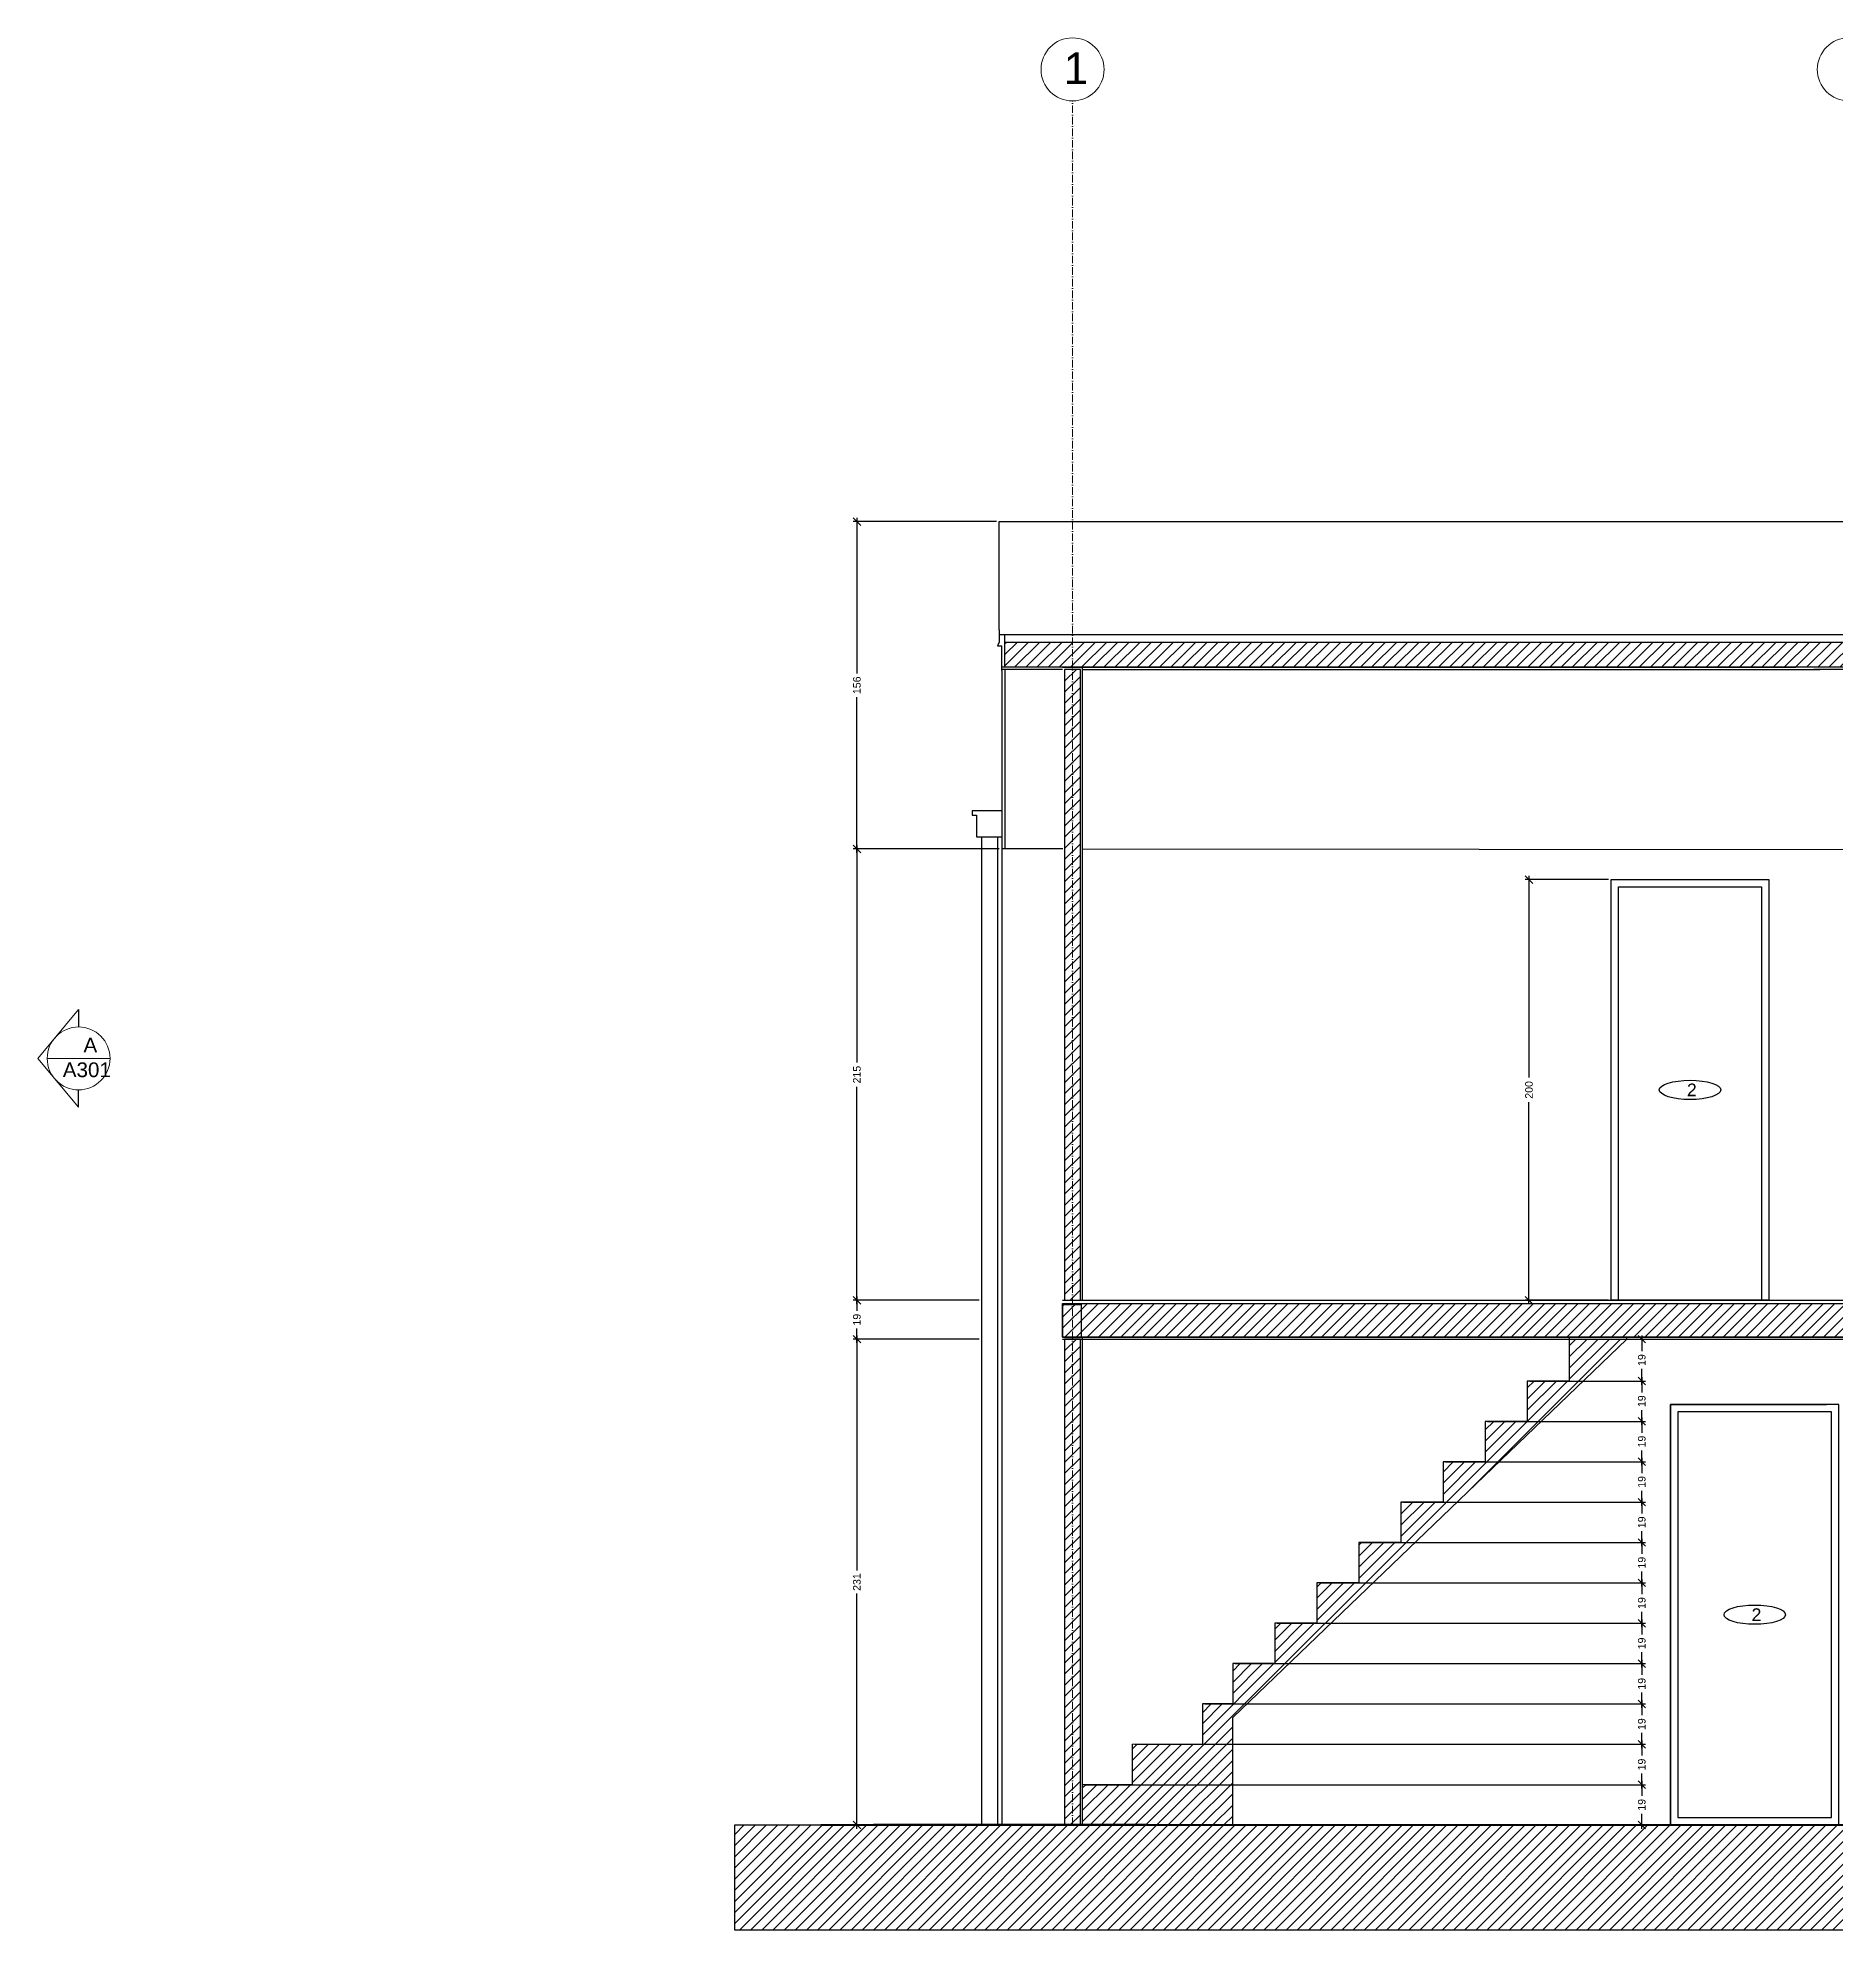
# Model space of a CAD drawing. Header units: centimetres. Extents: x 1059 to 7420, y -439 to 4439.
# Drawn here: x 2147 to 3002, y 1542 to 2441 of the extents above; entities that cross this region are included whole.
import ezdxf

# ---------------------------------------------------------------- set-up
doc = ezdxf.new("R2010")
doc.units = ezdxf.units.CM
doc.header["$MEASUREMENT"] = 0
doc.linetypes.add('ACAD_ISO10W100', pattern=[18, 12, -3, 0, -3])
doc.layers.add('ARREDI', color=8, linetype='Continuous', lineweight=18)
doc.layers.add('CAMPITURE', color=7, linetype='Continuous', lineweight=25)
for name, color, linetype in [('INFISSI', 4, 'Continuous'), ('NUMERAZIONE', 30, 'Continuous'), ('quote nuove', 2, 'Continuous'), ('STRUTTURA', 1, 'Continuous')]:
    doc.layers.add(name, color=color, linetype=linetype)
doc.layers.get('0').off()
doc.styles.add('ARIAL', font='Arial.ttf')
doc.styles.get("Standard").update_dxf_attribs({"font": 'Arial.ttf'})
doc.dimstyles.new('TICK_36', dxfattribs={"dimtxt": 3.6, "dimasz": 3.6, "dimexe": 1.8, "dimexo": 1.2, "dimgap": 1.8, "dimtad": 0, "dimdec": 0, "dimzin": 0, "dimdsep": 46, "dimtxsty": 'ARIAL', "dimblk": 'OBLIQUE', "dimcen": 1.8, "dimdle": 1.8, "dimclrd": 256, "dimclrt": 256, "dimadec": 0, "dimazin": 0, "dimtfac": 1, "dimtdec": 0, "dimtmove": 1, "dimatfit": 3, "dimldrblk": 'OPEN90', "dimfxl": 1, "dimtfill": 1, "dimtolj": 1, "dimtzin": 0, "dimarcsym": 0})
pattern_1 = [(45, (2473.7746, -221.017), (-2.6516504, 2.6516504), [])]

# ---------------------------------------------------------------- blocks, each defined once
blk = doc.blocks.new('_Oblique')
at = {"color": 0, "linetype": 'ByBlock', "lineweight": -2}
blk.add_line((-0.5, -0.5), (0.5, 0.5), dxfattribs=at)
blk = doc.blocks.new('*D557')
at = {"layer": 'quote nuove', "lineweight": -2, "transparency": 16777216}
for p, q in [((2856.35, 2042.89), (2856.35, 1946.92)), ((2856.35, 1839.29), (2856.35, 1935.27))]:
    blk.add_line(p, q, dxfattribs=at)
at = {"layer": 'quote nuove', "color": 0, "lineweight": -2, "transparency": 16777216}
for p, q in [((2894.23, 2041.09), (2854.55, 2041.09)), ((2894.23, 1841.09), (2854.55, 1841.09))]:
    blk.add_line(p, q, dxfattribs=at)
at = {"layer": 'quote nuove', "lineweight": -2, "transparency": 16777216, "xscale": 3.6, "yscale": 3.6, "zscale": 3.6}
for p, rotation in [((2856.35, 2041.09), 90), ((2856.35, 1841.09), 270)]:
    blk.add_blockref('_Oblique', p, dxfattribs=dict(at, rotation=rotation))
at = {"layer": 'quote nuove', "transparency": 16777216, "insert": (2856.35, 1941.09), "char_height": 3.6, "attachment_point": 5, "rotation": 90, "style": 'ARIAL', "bg_fill": 3, "box_fill_scale": 1.25, "bg_fill_color": 256, "bg_fill_true_color": 13158600, "bg_fill_transparency": 0}
blk.add_mtext('\\A1;200', dxfattribs=at)
blk = doc.blocks.new('_Open90')
at = {"color": 0, "linetype": 'ByBlock', "lineweight": -2}
for p, q in [((0, 0), (-1, 0)), ((-0.5, 0.5), (0, 0)), ((0, 0), (-0.5, -0.5))]:
    blk.add_line(p, q, dxfattribs=at)
blk = doc.blocks.new('*D490')
at = {"layer": 'quote nuove', "color": 0, "lineweight": -2, "transparency": 16777216}
for p, q in [((2594.98, 1822.59), (2535.01, 1822.59)), ((2594.98, 1591.59), (2535.01, 1591.59))]:
    blk.add_line(p, q, dxfattribs=at)
at = {"layer": 'quote nuove', "lineweight": -2, "transparency": 16777216}
for p, q in [((2536.81, 1824.39), (2536.81, 1712.58)), ((2536.81, 1589.79), (2536.81, 1701.61))]:
    blk.add_line(p, q, dxfattribs=at)
at = {"layer": 'quote nuove', "lineweight": -2, "transparency": 16777216, "xscale": 3.6, "yscale": 3.6, "zscale": 3.6}
for p, rotation in [((2536.81, 1822.59), 90), ((2536.81, 1591.59), 270)]:
    blk.add_blockref('_Oblique', p, dxfattribs=dict(at, rotation=rotation))
at = {"layer": 'quote nuove', "transparency": 16777216, "insert": (2536.81, 1707.09), "char_height": 3.6, "attachment_point": 5, "rotation": 90, "style": 'ARIAL', "bg_fill": 3, "box_fill_scale": 1.25, "bg_fill_color": 256, "bg_fill_true_color": 13158600, "bg_fill_transparency": 0}
blk.add_mtext('\\A1;231', dxfattribs=at)
blk = doc.blocks.new('*D491')
at = {"layer": 'quote nuove', "color": 0, "lineweight": -2, "transparency": 16777216}
for p, q in [((2594.98, 1841.09), (2535.01, 1841.09)), ((2594.98, 1822.59), (2535.01, 1822.59))]:
    blk.add_line(p, q, dxfattribs=at)
at = {"layer": 'quote nuove', "lineweight": -2, "transparency": 16777216}
for p, q in [((2536.81, 1842.89), (2536.81, 1836.05)), ((2536.81, 1820.79), (2536.81, 1827.63))]:
    blk.add_line(p, q, dxfattribs=at)
at = {"layer": 'quote nuove', "lineweight": -2, "transparency": 16777216, "xscale": 3.6, "yscale": 3.6, "zscale": 3.6}
for p, rotation in [((2536.81, 1841.09), 90), ((2536.81, 1822.59), 270)]:
    blk.add_blockref('_Oblique', p, dxfattribs=dict(at, rotation=rotation))
at = {"layer": 'quote nuove', "transparency": 16777216, "insert": (2536.81, 1831.84), "char_height": 3.6, "attachment_point": 5, "rotation": 90, "style": 'ARIAL', "bg_fill": 3, "box_fill_scale": 1.25, "bg_fill_color": 256, "bg_fill_true_color": 13158600, "bg_fill_transparency": 0}
blk.add_mtext('\\A1;19', dxfattribs=at)
blk = doc.blocks.new('*D492')
at = {"layer": 'quote nuove', "color": 0, "lineweight": -2, "transparency": 16777216}
for p, q in [((2604.48, 2055.63), (2535.01, 2055.63)), ((2594.98, 1841.09), (2535.01, 1841.09))]:
    blk.add_line(p, q, dxfattribs=at)
at = {"layer": 'quote nuove', "lineweight": -2, "transparency": 16777216}
for p, q in [((2536.81, 2057.43), (2536.81, 1954.19)), ((2536.81, 1839.29), (2536.81, 1942.53))]:
    blk.add_line(p, q, dxfattribs=at)
at = {"layer": 'quote nuove', "lineweight": -2, "transparency": 16777216, "xscale": 3.6, "yscale": 3.6, "zscale": 3.6}
for p, rotation in [((2536.81, 2055.63), 90), ((2536.81, 1841.09), 270)]:
    blk.add_blockref('_Oblique', p, dxfattribs=dict(at, rotation=rotation))
at = {"layer": 'quote nuove', "transparency": 16777216, "insert": (2536.81, 1948.36), "char_height": 3.6, "attachment_point": 5, "rotation": 90, "style": 'ARIAL', "bg_fill": 3, "box_fill_scale": 1.25, "bg_fill_color": 256, "bg_fill_true_color": 13158600, "bg_fill_transparency": 0}
blk.add_mtext('\\A1;215', dxfattribs=at)
blk = doc.blocks.new('*D561')
at = {"layer": 'quote nuove', "color": 0, "lineweight": -2, "transparency": 16777216}
for p, q in [((2645.29, 1610.75), (2911.79, 1610.75)), ((2645.39, 1591.59), (2911.79, 1591.59))]:
    blk.add_line(p, q, dxfattribs=at)
at = {"layer": 'quote nuove', "lineweight": -2, "transparency": 16777216}
for p, q in [((2909.99, 1612.55), (2909.99, 1605.38)), ((2909.99, 1589.79), (2909.99, 1596.97))]:
    blk.add_line(p, q, dxfattribs=at)
at = {"layer": 'quote nuove', "lineweight": -2, "transparency": 16777216, "xscale": 3.6, "yscale": 3.6, "zscale": 3.6}
for p, rotation in [((2909.99, 1610.75), 90), ((2909.99, 1591.59), 270)]:
    blk.add_blockref('_Oblique', p, dxfattribs=dict(at, rotation=rotation))
at = {"layer": 'quote nuove', "transparency": 16777216, "insert": (2909.99, 1601.17), "char_height": 3.6, "attachment_point": 5, "rotation": 90, "style": 'ARIAL', "bg_fill": 3, "box_fill_scale": 1.25, "bg_fill_color": 256, "bg_fill_true_color": 13158600, "bg_fill_transparency": 0}
blk.add_mtext('\\A1;19', dxfattribs=at)
blk = doc.blocks.new('*D562')
at = {"layer": 'quote nuove', "color": 0, "lineweight": -2, "transparency": 16777216}
for p, q in [((2668.93, 1629.95), (2911.79, 1629.95)), ((2668.93, 1610.75), (2911.79, 1610.75))]:
    blk.add_line(p, q, dxfattribs=at)
at = {"layer": 'quote nuove', "lineweight": -2, "transparency": 16777216}
for p, q in [((2909.99, 1631.75), (2909.99, 1624.56)), ((2909.99, 1608.95), (2909.99, 1616.14))]:
    blk.add_line(p, q, dxfattribs=at)
at = {"layer": 'quote nuove', "lineweight": -2, "transparency": 16777216, "xscale": 3.6, "yscale": 3.6, "zscale": 3.6}
for p, rotation in [((2909.99, 1629.95), 90), ((2909.99, 1610.75), 270)]:
    blk.add_blockref('_Oblique', p, dxfattribs=dict(at, rotation=rotation))
at = {"layer": 'quote nuove', "transparency": 16777216, "insert": (2909.99, 1620.35), "char_height": 3.6, "attachment_point": 5, "rotation": 90, "style": 'ARIAL', "bg_fill": 3, "box_fill_scale": 1.25, "bg_fill_color": 256, "bg_fill_true_color": 13158600, "bg_fill_transparency": 0}
blk.add_mtext('\\A1;19', dxfattribs=at)
blk = doc.blocks.new('*D563')
at = {"layer": 'quote nuove', "color": 0, "lineweight": -2, "transparency": 16777216}
for p, q in [((2702.25, 1649.14), (2911.79, 1649.14)), ((2702.25, 1629.95), (2911.79, 1629.95))]:
    blk.add_line(p, q, dxfattribs=at)
at = {"layer": 'quote nuove', "lineweight": -2, "transparency": 16777216}
for p, q in [((2909.99, 1650.94), (2909.99, 1643.75)), ((2909.99, 1628.15), (2909.99, 1635.34))]:
    blk.add_line(p, q, dxfattribs=at)
at = {"layer": 'quote nuove', "lineweight": -2, "transparency": 16777216, "xscale": 3.6, "yscale": 3.6, "zscale": 3.6}
for p, rotation in [((2909.99, 1649.14), 90), ((2909.99, 1629.95), 270)]:
    blk.add_blockref('_Oblique', p, dxfattribs=dict(at, rotation=rotation))
at = {"layer": 'quote nuove', "transparency": 16777216, "insert": (2909.99, 1639.54), "char_height": 3.6, "attachment_point": 5, "rotation": 90, "style": 'ARIAL', "bg_fill": 3, "box_fill_scale": 1.25, "bg_fill_color": 256, "bg_fill_true_color": 13158600, "bg_fill_transparency": 0}
blk.add_mtext('\\A1;19', dxfattribs=at)
blk = doc.blocks.new('*D564')
at = {"layer": 'quote nuove', "color": 0, "lineweight": -2, "transparency": 16777216}
for p, q in [((2716.68, 1668.33), (2911.79, 1668.33)), ((2716.68, 1649.14), (2911.79, 1649.14))]:
    blk.add_line(p, q, dxfattribs=at)
at = {"layer": 'quote nuove', "lineweight": -2, "transparency": 16777216}
for p, q in [((2909.99, 1670.13), (2909.99, 1662.94)), ((2909.99, 1647.34), (2909.99, 1654.53))]:
    blk.add_line(p, q, dxfattribs=at)
at = {"layer": 'quote nuove', "lineweight": -2, "transparency": 16777216, "xscale": 3.6, "yscale": 3.6, "zscale": 3.6}
for p, rotation in [((2909.99, 1668.33), 90), ((2909.99, 1649.14), 270)]:
    blk.add_blockref('_Oblique', p, dxfattribs=dict(at, rotation=rotation))
at = {"layer": 'quote nuove', "transparency": 16777216, "insert": (2909.99, 1658.73), "char_height": 3.6, "attachment_point": 5, "rotation": 90, "style": 'ARIAL', "bg_fill": 3, "box_fill_scale": 1.25, "bg_fill_color": 256, "bg_fill_true_color": 13158600, "bg_fill_transparency": 0}
blk.add_mtext('\\A1;19', dxfattribs=at)
blk = doc.blocks.new('*D565')
at = {"layer": 'quote nuove', "color": 0, "lineweight": -2, "transparency": 16777216}
for p, q in [((2736.68, 1687.52), (2911.79, 1687.52)), ((2736.68, 1668.33), (2911.79, 1668.33))]:
    blk.add_line(p, q, dxfattribs=at)
at = {"layer": 'quote nuove', "lineweight": -2, "transparency": 16777216}
for p, q in [((2909.99, 1689.32), (2909.99, 1682.13)), ((2909.99, 1666.53), (2909.99, 1673.72))]:
    blk.add_line(p, q, dxfattribs=at)
at = {"layer": 'quote nuove', "lineweight": -2, "transparency": 16777216, "xscale": 3.6, "yscale": 3.6, "zscale": 3.6}
for p, rotation in [((2909.99, 1687.52), 90), ((2909.99, 1668.33), 270)]:
    blk.add_blockref('_Oblique', p, dxfattribs=dict(at, rotation=rotation))
at = {"layer": 'quote nuove', "transparency": 16777216, "insert": (2909.99, 1677.93), "char_height": 3.6, "attachment_point": 5, "rotation": 90, "style": 'ARIAL', "bg_fill": 3, "box_fill_scale": 1.25, "bg_fill_color": 256, "bg_fill_true_color": 13158600, "bg_fill_transparency": 0}
blk.add_mtext('\\A1;19', dxfattribs=at)
blk = doc.blocks.new('*D566')
at = {"layer": 'quote nuove', "color": 0, "lineweight": -2, "transparency": 16777216}
for p, q in [((2756.68, 1706.72), (2911.79, 1706.72)), ((2756.68, 1687.52), (2911.79, 1687.52))]:
    blk.add_line(p, q, dxfattribs=at)
at = {"layer": 'quote nuove', "lineweight": -2, "transparency": 16777216}
for p, q in [((2909.99, 1708.52), (2909.99, 1701.33)), ((2909.99, 1685.72), (2909.99, 1692.91))]:
    blk.add_line(p, q, dxfattribs=at)
at = {"layer": 'quote nuove', "lineweight": -2, "transparency": 16777216, "xscale": 3.6, "yscale": 3.6, "zscale": 3.6}
for p, rotation in [((2909.99, 1706.72), 90), ((2909.99, 1687.52), 270)]:
    blk.add_blockref('_Oblique', p, dxfattribs=dict(at, rotation=rotation))
at = {"layer": 'quote nuove', "transparency": 16777216, "insert": (2909.99, 1697.12), "char_height": 3.6, "attachment_point": 5, "rotation": 90, "style": 'ARIAL', "bg_fill": 3, "box_fill_scale": 1.25, "bg_fill_color": 256, "bg_fill_true_color": 13158600, "bg_fill_transparency": 0}
blk.add_mtext('\\A1;19', dxfattribs=at)
blk = doc.blocks.new('*D567')
at = {"layer": 'quote nuove', "lineweight": -2, "transparency": 16777216}
for p, q in [((2909.99, 1727.71), (2909.99, 1720.52)), ((2909.99, 1704.92), (2909.99, 1712.11))]:
    blk.add_line(p, q, dxfattribs=at)
at = {"layer": 'quote nuove', "color": 0, "lineweight": -2, "transparency": 16777216}
for p, q in [((2776.68, 1725.91), (2911.79, 1725.91)), ((2776.68, 1706.72), (2911.79, 1706.72))]:
    blk.add_line(p, q, dxfattribs=at)
at = {"layer": 'quote nuove', "lineweight": -2, "transparency": 16777216, "xscale": 3.6, "yscale": 3.6, "zscale": 3.6}
for p, rotation in [((2909.99, 1725.91), 90), ((2909.99, 1706.72), 270)]:
    blk.add_blockref('_Oblique', p, dxfattribs=dict(at, rotation=rotation))
at = {"layer": 'quote nuove', "transparency": 16777216, "insert": (2909.99, 1716.31), "char_height": 3.6, "attachment_point": 5, "rotation": 90, "style": 'ARIAL', "bg_fill": 3, "box_fill_scale": 1.25, "bg_fill_color": 256, "bg_fill_true_color": 13158600, "bg_fill_transparency": 0}
blk.add_mtext('\\A1;19', dxfattribs=at)
blk = doc.blocks.new('*D568')
at = {"layer": 'quote nuove', "lineweight": -2, "transparency": 16777216}
for p, q in [((2909.99, 1746.9), (2909.99, 1739.71)), ((2909.99, 1724.11), (2909.99, 1731.3))]:
    blk.add_line(p, q, dxfattribs=at)
at = {"layer": 'quote nuove', "color": 0, "lineweight": -2, "transparency": 16777216}
for p, q in [((2796.68, 1745.1), (2911.79, 1745.1)), ((2796.68, 1725.91), (2911.79, 1725.91))]:
    blk.add_line(p, q, dxfattribs=at)
at = {"layer": 'quote nuove', "lineweight": -2, "transparency": 16777216, "xscale": 3.6, "yscale": 3.6, "zscale": 3.6}
for p, rotation in [((2909.99, 1745.1), 90), ((2909.99, 1725.91), 270)]:
    blk.add_blockref('_Oblique', p, dxfattribs=dict(at, rotation=rotation))
at = {"layer": 'quote nuove', "transparency": 16777216, "insert": (2909.99, 1735.51), "char_height": 3.6, "attachment_point": 5, "rotation": 90, "style": 'ARIAL', "bg_fill": 3, "box_fill_scale": 1.25, "bg_fill_color": 256, "bg_fill_true_color": 13158600, "bg_fill_transparency": 0}
blk.add_mtext('\\A1;19', dxfattribs=at)
blk = doc.blocks.new('*D569')
at = {"layer": 'quote nuove', "color": 0, "lineweight": -2, "transparency": 16777216}
for p, q in [((2816.68, 1764.29), (2911.79, 1764.29)), ((2816.68, 1745.1), (2911.79, 1745.1))]:
    blk.add_line(p, q, dxfattribs=at)
at = {"layer": 'quote nuove', "lineweight": -2, "transparency": 16777216}
for p, q in [((2909.99, 1766.09), (2909.99, 1758.9)), ((2909.99, 1743.3), (2909.99, 1750.49))]:
    blk.add_line(p, q, dxfattribs=at)
at = {"layer": 'quote nuove', "lineweight": -2, "transparency": 16777216, "xscale": 3.6, "yscale": 3.6, "zscale": 3.6}
for p, rotation in [((2909.99, 1764.29), 90), ((2909.99, 1745.1), 270)]:
    blk.add_blockref('_Oblique', p, dxfattribs=dict(at, rotation=rotation))
at = {"layer": 'quote nuove', "transparency": 16777216, "insert": (2909.99, 1754.7), "char_height": 3.6, "attachment_point": 5, "rotation": 90, "style": 'ARIAL', "bg_fill": 3, "box_fill_scale": 1.25, "bg_fill_color": 256, "bg_fill_true_color": 13158600, "bg_fill_transparency": 0}
blk.add_mtext('\\A1;19', dxfattribs=at)
blk = doc.blocks.new('*D570')
at = {"layer": 'quote nuove', "color": 0, "lineweight": -2, "transparency": 16777216}
for p, q in [((2836.68, 1783.49), (2911.79, 1783.49)), ((2836.68, 1764.29), (2911.79, 1764.29))]:
    blk.add_line(p, q, dxfattribs=at)
at = {"layer": 'quote nuove', "lineweight": -2, "transparency": 16777216}
for p, q in [((2909.99, 1785.29), (2909.99, 1778.1)), ((2909.99, 1762.49), (2909.99, 1769.68))]:
    blk.add_line(p, q, dxfattribs=at)
at = {"layer": 'quote nuove', "lineweight": -2, "transparency": 16777216, "xscale": 3.6, "yscale": 3.6, "zscale": 3.6}
for p, rotation in [((2909.99, 1783.49), 90), ((2909.99, 1764.29), 270)]:
    blk.add_blockref('_Oblique', p, dxfattribs=dict(at, rotation=rotation))
at = {"layer": 'quote nuove', "transparency": 16777216, "insert": (2909.99, 1773.89), "char_height": 3.6, "attachment_point": 5, "rotation": 90, "style": 'ARIAL', "bg_fill": 3, "box_fill_scale": 1.25, "bg_fill_color": 256, "bg_fill_true_color": 13158600, "bg_fill_transparency": 0}
blk.add_mtext('\\A1;19', dxfattribs=at)
blk = doc.blocks.new('*D571')
at = {"layer": 'quote nuove', "color": 0, "lineweight": -2, "transparency": 16777216}
for p, q in [((2856.68, 1802.68), (2911.79, 1802.68)), ((2856.68, 1783.49), (2911.79, 1783.49))]:
    blk.add_line(p, q, dxfattribs=at)
at = {"layer": 'quote nuove', "lineweight": -2, "transparency": 16777216}
for p, q in [((2909.99, 1804.48), (2909.99, 1797.29)), ((2909.99, 1781.69), (2909.99, 1788.88))]:
    blk.add_line(p, q, dxfattribs=at)
at = {"layer": 'quote nuove', "lineweight": -2, "transparency": 16777216, "xscale": 3.6, "yscale": 3.6, "zscale": 3.6}
for p, rotation in [((2909.99, 1802.68), 90), ((2909.99, 1783.49), 270)]:
    blk.add_blockref('_Oblique', p, dxfattribs=dict(at, rotation=rotation))
at = {"layer": 'quote nuove', "transparency": 16777216, "insert": (2909.99, 1793.08), "char_height": 3.6, "attachment_point": 5, "rotation": 90, "style": 'ARIAL', "bg_fill": 3, "box_fill_scale": 1.25, "bg_fill_color": 256, "bg_fill_true_color": 13158600, "bg_fill_transparency": 0}
blk.add_mtext('\\A1;19', dxfattribs=at)
blk = doc.blocks.new('*D572')
at = {"layer": 'quote nuove', "color": 0, "lineweight": -2, "transparency": 16777216}
for p, q in [((2876.68, 1822.59), (2911.79, 1822.59)), ((2876.68, 1802.68), (2911.79, 1802.68))]:
    blk.add_line(p, q, dxfattribs=at)
at = {"layer": 'quote nuove', "lineweight": -2, "transparency": 16777216}
for p, q in [((2909.99, 1824.39), (2909.99, 1816.84)), ((2909.99, 1800.88), (2909.99, 1808.43))]:
    blk.add_line(p, q, dxfattribs=at)
at = {"layer": 'quote nuove', "lineweight": -2, "transparency": 16777216, "xscale": 3.6, "yscale": 3.6, "zscale": 3.6}
for p, rotation in [((2909.99, 1822.59), 90), ((2909.99, 1802.68), 270)]:
    blk.add_blockref('_Oblique', p, dxfattribs=dict(at, rotation=rotation))
at = {"layer": 'quote nuove', "transparency": 16777216, "insert": (2909.99, 1812.64), "char_height": 3.6, "attachment_point": 5, "rotation": 90, "style": 'ARIAL', "bg_fill": 3, "box_fill_scale": 1.25, "bg_fill_color": 256, "bg_fill_true_color": 13158600, "bg_fill_transparency": 0}
blk.add_mtext('\\A1;19', dxfattribs=at)
blk = doc.blocks.new('*D578')
at = {"layer": 'quote nuove', "color": 0, "lineweight": -2, "transparency": 16777216}
for p, q in [((2603.24, 2211.29), (2535.01, 2211.29)), ((2603.24, 2055.63), (2535.01, 2055.63))]:
    blk.add_line(p, q, dxfattribs=at)
at = {"layer": 'quote nuove', "lineweight": -2, "transparency": 16777216}
for p, q in [((2536.81, 2213.09), (2536.81, 2139.06)), ((2536.81, 2053.83), (2536.81, 2127.85))]:
    blk.add_line(p, q, dxfattribs=at)
at = {"layer": 'quote nuove', "lineweight": -2, "transparency": 16777216, "xscale": 3.6, "yscale": 3.6, "zscale": 3.6}
for p, rotation in [((2536.81, 2211.29), 90), ((2536.81, 2055.63), 270)]:
    blk.add_blockref('_Oblique', p, dxfattribs=dict(at, rotation=rotation))
at = {"layer": 'quote nuove', "transparency": 16777216, "insert": (2536.81, 2133.46), "char_height": 3.6, "attachment_point": 5, "rotation": 90, "style": 'ARIAL', "bg_fill": 3, "box_fill_scale": 1.25, "bg_fill_color": 256, "bg_fill_true_color": 13158600, "bg_fill_transparency": 0}
blk.add_mtext('\\A1;156', dxfattribs=at)

msp = doc.modelspace()

# ---------------------------------------------------------------- hatches: boundary and pattern name
at = {"layer": 'CAMPITURE'}
h = msp.add_hatch(dxfattribs=at)
h.set_pattern_fill('ANSI31', color=0, scale=30)
h.set_pattern_definition([(45, (3749.65, -214.9956), (-2.6516504, 2.6516504), [])])
h.paths.add_polyline_path([(2607.19, 2154), (2607.2, 2142), (3363.89, 2142), (3363.89, 2154)])
h = msp.add_hatch(dxfattribs=at)
h.set_pattern_fill('ANSI31', color=0, scale=30)
h.set_pattern_definition([(45, (1981.4885, -221.0193), (-2.6516504, 2.6516504), [])])
h.paths.add_polyline_path([(2635.59, 1841.09), (2643.09, 1841.09), (2643.09, 2141), (2635.59, 2141)])
h = msp.add_hatch(dxfattribs=at)
h.set_pattern_fill('ANSI31', color=256, scale=30)
h.set_pattern_definition(pattern_1)
h.paths.add_polyline_path([(3336.49, 1839.59), (3135.37, 1839.59), (3135.37, 1839.12), (3127.87, 1839.12), (3127.87, 1839.59), (2634.59, 1839.59), (2634.59, 1823.59), (3336.49, 1823.59)])
h.paths.add_polyline_path([(3012.18, 1823.59), (3004.68, 1823.59), (3004.68, 1822.59), (3012.18, 1822.59)])
h = msp.add_hatch(dxfattribs=at)
h.set_pattern_fill('ANSI31', color=256, scale=30)
h.set_pattern_definition(pattern_1)
h.paths.add_polyline_path([(2715.48, 1642.75), (2902.88, 1822.59), (2875.48, 1822.59), (2875.48, 1802.68), (2855.48, 1802.68), (2855.48, 1783.49), (2835.48, 1783.49), (2835.48, 1764.29), (2815.48, 1764.29), (2815.48, 1745.1), (2795.48, 1745.1), (2795.48, 1725.91), (2775.48, 1725.91), (2775.48, 1706.72), (2755.48, 1706.72), (2755.48, 1687.52), (2735.48, 1687.52), (2735.48, 1668.33), (2715.48, 1668.33), (2715.48, 1649.14), (2701.05, 1649.14), (2701.05, 1629.95), (2667.73, 1629.95), (2667.73, 1610.75), (2644.09, 1610.75), (2644.09, 1591.59), (2715.48, 1591.59)])

# ---------------------------------------------------------------- linework, layer by layer
at = {"layer": 'ARREDI'}
msp.add_line((2667.73, 1629.95), (2701.05, 1629.95), dxfattribs=at)
for points in [[(2635.59, 1841.09), (2635.59, 2141)], [(2635.59, 1591.59), (2635.59, 1822.59)]]:
    msp.add_lwpolyline(points, dxfattribs=at)
at = {"layer": 'INFISSI'}
for p, q in [((2895.42, 1841.09), (2895.42, 2041.09)), ((2898.92, 1841.09), (2898.92, 2037.59)), ((2898.92, 2037.59), (2966.93, 2037.59)), ((2966.93, 2037.59), (2966.92, 1841.09)), ((2923.68, 1591.59), (2923.68, 1791.59)), ((2923.68, 1791.59), (2923.68, 1591.59))]:
    msp.add_line(p, q, dxfattribs=at)
for points in [[(2895.42, 2041.09), (2970.42, 2041.09), (2970.42, 1841.09), (2895.42, 1841.09)], [(2923.68, 1591.59), (3003.68, 1591.59), (3003.68, 1791.59), (2923.68, 1791.59)], [(2927.18, 1595.09), (3000.18, 1595.09), (3000.18, 1788.09), (2927.18, 1788.09)]]:
    msp.add_lwpolyline(points, close=True, dxfattribs=at)
at = {"layer": 'NUMERAZIONE', "lineweight": 0}
for p, q in [((2147.4, 1956.07), (2166.79, 1979.31)), ((2147.4, 1956.07), (2166.79, 1932.83)), ((2151.84, 1956.07), (2181.75, 1956.07))]:
    msp.add_line(p, q, dxfattribs=at)
at = {"layer": 'NUMERAZIONE'}
for p, q in [((2166.79, 1979.31), (2166.79, 1971.02)), ((2166.79, 1932.83), (2166.79, 1941.12))]:
    msp.add_line(p, q, dxfattribs=at)
at = {"layer": 'NUMERAZIONE', "lineweight": 0}
msp.add_circle((2166.79, 1956.07), 14.95, dxfattribs=at)
at = {"layer": 'NUMERAZIONE'}
for centre in [(2932.92, 1941.09), (2963.68, 1691.59)]:
    msp.add_ellipse(centre, major_axis=(14.61, 0), ratio=0.314087, dxfattribs=at)
at = {"layer": 'quote nuove', "color": 253, "linetype": 'ACAD_ISO10W100', "lineweight": 0, "ltscale": 0.3}
msp.add_line((2639.34, 1591.59), (2639.34, 2411.29), dxfattribs=at)
at = {"layer": 'quote nuove', "color": 253, "lineweight": 0}
for centre in [(2639.34, 2426.29), (3008.43, 2426.29)]:
    msp.add_circle(centre, 15, dxfattribs=at)
at = {"layer": 'STRUTTURA'}
for p, q in [((2604.44, 2159.78), (2604.44, 2154)), ((2604.44, 2154), (2603.69, 2152.28)), ((2603.69, 2152.28), (2605.68, 2152.28)), ((2605.68, 2140.5), (2605.68, 2152.28)), ((2607.2, 2142), (2607.18, 2157.6)), ((2634.59, 2142), (2605.68, 2142)), ((2634.59, 2142), (2983.29, 2142)), ((3327.99, 2142), (2983.29, 2142)), ((2634.59, 2141), (2605.68, 2141)), ((2644.09, 2141), (2923.21, 2141)), ((2923.21, 2141), (2994.61, 2141)), ((3326.98, 2141), (2991.79, 2141)), ((2605.68, 2055.92), (2634.65, 2055.91)), ((2605.68, 2055.92), (2605.68, 1591.59)), ((2644.09, 2055.63), (3126.87, 2055.33)), ((2895.42, 2041.09), (2970.42, 2041.09)), ((2634.59, 1839.06), (2643.59, 1839.06)), ((2715.48, 1642.75), (2902.88, 1822.59)), ((2875.48, 1822.59), (2875.48, 1802.68)), ((2855.48, 1802.68), (2855.48, 1783.49)), ((2875.48, 1802.68), (2855.48, 1802.68)), ((2923.68, 1791.59), (2997.78, 1791.59)), ((2835.48, 1783.49), (2835.48, 1764.29)), ((2855.48, 1783.49), (2835.48, 1783.49)), ((2815.48, 1764.29), (2815.48, 1745.1)), ((2835.48, 1764.29), (2815.48, 1764.29)), ((2795.48, 1745.1), (2795.48, 1725.91)), ((2815.48, 1745.1), (2795.48, 1745.1)), ((2775.48, 1725.91), (2775.48, 1706.72)), ((2795.48, 1725.91), (2775.48, 1725.91)), ((2755.48, 1706.72), (2755.48, 1687.52)), ((2775.48, 1706.72), (2755.48, 1706.72)), ((2735.48, 1687.52), (2735.48, 1668.33)), ((2755.48, 1687.52), (2735.48, 1687.52)), ((2715.48, 1668.33), (2715.48, 1649.14)), ((2735.48, 1668.33), (2715.48, 1668.33)), ((2701.05, 1649.14), (2701.05, 1629.95)), ((2715.48, 1649.14), (2701.05, 1649.14)), ((2715.48, 1591.59), (2715.48, 1642.75)), ((2667.73, 1629.95), (2667.73, 1610.75)), ((2667.73, 1610.75), (2644.09, 1610.75)), ((2634.69, 1591.59), (2644.19, 1591.59)), ((2636.69, 1591.59), (3336.38, 1591.59)), ((2645.19, 1591.59), (2897.19, 1591.59)), ((2988.85, 1591.59), (2984.85, 1591.59))]:
    msp.add_line(p, q, dxfattribs=at)
at = {"layer": 'STRUTTURA', "linetype": 'Continuous'}
for p, q in [((2634.65, 2055.87), (2634.68, 2055.91)), ((2634.59, 1822.47), (2634.71, 1822.59))]:
    msp.add_line(p, q, dxfattribs=at)
at = {"layer": 'STRUTTURA', "lineweight": 100}
for p, q in [((2519.73, 1591.59), (3479.64, 1591.59)), ((2674.2, 1591.59), (2544.65, 1591.59))]:
    msp.add_line(p, q, dxfattribs=at)
at = {"layer": 'STRUTTURA'}
for points in [[(2604.44, 2159.78), (2604.44, 2211.29), (3366.63, 2211.29), (3366.63, 2159.78)], [(2604.44, 2157.6), (3366.63, 2157.6)], [(2607.18, 2154), (3366.63, 2154)], [(2644.09, 1841.09), (2644.09, 2142)], [(2643.09, 1841.09), (2643.09, 2141)], [(2605.68, 2073.77), (2591.68, 2073.77), (2591.68, 2071.77), (2593.68, 2071.77), (2593.68, 2061.39), (2605.68, 2061.39)], [(2596.18, 1591.59), (2596.18, 2061.39)], [(2603.68, 2061.39), (2603.68, 1591.59)], [(2634.59, 1841.09), (3336.39, 1841.09)], [(2634.59, 1839.59), (3335.49, 1839.59)], [(2634.59, 1823.59), (3336.49, 1823.59)], [(2634.59, 1822.59), (3025.98, 1822.59)], [(2636.69, 1591.59), (2648.69, 1591.59)], [(2645.19, 1591.59), (2648.19, 1591.59)], [(2696.18, 1591.59), (2693.18, 1591.59)]]:
    msp.add_lwpolyline(points, dxfattribs=at)
for points in [[(2607.19, 2154), (3363.89, 2154), (3363.89, 2142), (2607.19, 2142)], [(2635.59, 1841.09), (2643.09, 1841.09), (2643.09, 2141), (2635.59, 2141)], [(2634.59, 1839.59), (3336.49, 1839.59), (3336.49, 1823.59), (2634.59, 1823.59)], [(2634.59, 1823.59), (2643.59, 1823.59), (2643.59, 1839.06), (2634.59, 1839.06)], [(2875.48, 1822.59), (2902.87, 1822.59), (2902.87, 1823.59), (2875.48, 1823.59)]]:
    msp.add_lwpolyline(points, close=True, dxfattribs=at)

# ---------------------------------------------------------------- texts
at = {"layer": 'NUMERAZIONE', "lineweight": 0, "char_height": 7, "attachment_point": 3}
for s, insert in [('\\pi7;A\\P', (2175.63, 1965.93)), ('\\pi7;A301\\P', (2182.11, 1954.16))]:
    msp.add_mtext_dynamic_manual_height_columns(s, width=18.8196, gutter_width=12.5, heights=[0], dxfattribs=dict(at, insert=insert))
at = {"layer": 'NUMERAZIONE', "ltscale": 0.1, "char_height": 6, "attachment_point": 1}
for insert in [(2931.43, 1944.11), (2962.18, 1694.61)]:
    msp.add_mtext_dynamic_manual_height_columns('2', width=0.5819, gutter_width=12.5, heights=[0], dxfattribs=dict(at, insert=insert))
at = {"layer": 'quote nuove', "color": 253, "lineweight": 0, "insert": (2635.13, 2434.35), "char_height": 15, "attachment_point": 1}
msp.add_mtext_dynamic_manual_height_columns('1', width=15.1923, gutter_width=12.5, heights=[0], dxfattribs=at)

# ---------------------------------------------------------------- next in the draw order: dimensions: what is measured, and where the dimension line sits
at = {"layer": 'quote nuove'}
for base, p1, p2, picture, middle in [((2856.35, 1841.09), (2895.42, 2041.09), (2895.42, 1841.09), '*D557', (2856.35, 1941.09)), ((2536.81, 1822.59), (2596.18, 1591.59), (2596.18, 1822.59), '*D490', (2536.81, 1707.09))]:
    dim = msp.add_linear_dim(base=base, p1=p1, p2=p2, angle=90, dimstyle='TICK_36', dxfattribs=at)
    dim.commit()
    dim.dimension.update_dxf_attribs({"geometry": picture, "text_midpoint": middle})

# ---------------------------------------------------------------- next in the draw order: hatches: boundary and pattern name
at = {"layer": 'CAMPITURE'}
h = msp.add_hatch(dxfattribs=at)
h.set_pattern_fill('ANSI31', color=256, scale=30)
h.set_pattern_definition(pattern_1)
h.paths.add_polyline_path([(2478.78, 1591.59), (2478.78, 1541.59), (3479.64, 1541.59), (3479.64, 1591.59)])

# ---------------------------------------------------------------- next in the draw order: linework, layer by layer
at = {"layer": 'STRUTTURA'}
msp.add_lwpolyline([(2478.78, 1591.59), (3479.64, 1591.59), (3479.64, 1541.59), (2478.78, 1541.59)], close=True, dxfattribs=at)

# ---------------------------------------------------------------- next in the draw order: dimensions: what is measured, and where the dimension line sits
at = {"layer": 'quote nuove'}
dim = msp.add_linear_dim(base=(2536.81, 1841.09), p1=(2596.18, 1822.59), p2=(2596.18, 1841.09), angle=90, text='19', dimstyle='TICK_36', dxfattribs=at)
dim.commit()
dim.dimension.update_dxf_attribs({"geometry": '*D491', "text_midpoint": (2536.81, 1831.84)})

# ---------------------------------------------------------------- next in the draw order: dimensions: what is measured, and where the dimension line sits
for base, p1, p2, picture, middle in [((2536.81, 2055.63), (2596.18, 1841.09), (2605.68, 2055.63), '*D492', (2536.81, 1948.36)), ((2909.99, 1591.59), (2644.09, 1610.75), (2644.19, 1591.59), '*D561', (2909.99, 1601.17))]:
    dim = msp.add_linear_dim(base=base, p1=p1, p2=p2, angle=90, dimstyle='TICK_36', dxfattribs=at)
    dim.commit()
    dim.dimension.update_dxf_attribs({"geometry": picture, "text_midpoint": middle})

# ---------------------------------------------------------------- next in the draw order: hatches: boundary and pattern name
at = {"layer": 'CAMPITURE'}
h = msp.add_hatch(dxfattribs=at)
h.set_pattern_fill('ANSI31', color=0, scale=30)
h.set_pattern_definition([(45, (1981.4885, -539.425), (-2.6516504, 2.6516504), [])])
h.paths.add_polyline_path([(2635.59, 1591.59), (2643.09, 1591.59), (2643.09, 1822.59), (2635.59, 1822.59)])

# ---------------------------------------------------------------- next in the draw order: linework, layer by layer
at = {"layer": 'STRUTTURA'}
for points in [[(2605.68, 2140.5), (2605.68, 2055.92)], [(2607.18, 2141), (2607.18, 2055.92)], [(2643.09, 1591.59), (2643.09, 1822.59)], [(2644.09, 1591.59), (2644.09, 1823.59)]]:
    msp.add_lwpolyline(points, dxfattribs=at)
msp.add_lwpolyline([(2635.59, 1591.59), (2643.09, 1591.59), (2643.09, 1822.59), (2635.59, 1822.59)], close=True, dxfattribs=at)

# ---------------------------------------------------------------- next in the draw order: dimensions: what is measured, and where the dimension line sits
at = {"layer": 'quote nuove'}
dim = msp.add_linear_dim(base=(2909.99, 1610.75), p1=(2667.73, 1629.95), p2=(2667.73, 1610.75), angle=90, dimstyle='TICK_36', dxfattribs=at)
dim.commit()
dim.dimension.update_dxf_attribs({"geometry": '*D562', "text_midpoint": (2909.99, 1620.35)})

# ---------------------------------------------------------------- next in the draw order: dimensions: what is measured, and where the dimension line sits
for base, p1, p2, picture, middle in [((2536.81, 2055.63), (2604.44, 2211.29), (2604.44, 2055.63), '*D578', (2536.81, 2133.46)), ((2909.99, 1629.95), (2701.05, 1649.14), (2701.05, 1629.95), '*D563', (2909.99, 1639.54))]:
    dim = msp.add_linear_dim(base=base, p1=p1, p2=p2, angle=90, dimstyle='TICK_36', dxfattribs=at)
    dim.commit()
    dim.dimension.update_dxf_attribs({"geometry": picture, "text_midpoint": middle})

# ---------------------------------------------------------------- next in the draw order: dimensions: what is measured, and where the dimension line sits
dim = msp.add_linear_dim(base=(2909.99, 1649.14), p1=(2715.48, 1668.33), p2=(2715.48, 1649.14), angle=90, dimstyle='TICK_36', dxfattribs=at)
dim.commit()
dim.dimension.update_dxf_attribs({"geometry": '*D564', "text_midpoint": (2909.99, 1658.73)})

# ---------------------------------------------------------------- next in the draw order: dimensions: what is measured, and where the dimension line sits
dim = msp.add_linear_dim(base=(2909.99, 1668.33), p1=(2735.48, 1687.52), p2=(2735.48, 1668.33), angle=90, dimstyle='TICK_36', dxfattribs=at)
dim.commit()
dim.dimension.update_dxf_attribs({"geometry": '*D565', "text_midpoint": (2909.99, 1677.93)})

# ---------------------------------------------------------------- next in the draw order: dimensions: what is measured, and where the dimension line sits
dim = msp.add_linear_dim(base=(2909.99, 1687.52), p1=(2755.48, 1706.72), p2=(2755.48, 1687.52), angle=90, dimstyle='TICK_36', dxfattribs=at)
dim.commit()
dim.dimension.update_dxf_attribs({"geometry": '*D566', "text_midpoint": (2909.99, 1697.12)})

# ---------------------------------------------------------------- next in the draw order: dimensions: what is measured, and where the dimension line sits
dim = msp.add_linear_dim(base=(2909.99, 1706.72), p1=(2775.48, 1725.91), p2=(2775.48, 1706.72), angle=90, dimstyle='TICK_36', dxfattribs=at)
dim.commit()
dim.dimension.update_dxf_attribs({"geometry": '*D567', "text_midpoint": (2909.99, 1716.31)})

# ---------------------------------------------------------------- next in the draw order: dimensions: what is measured, and where the dimension line sits
dim = msp.add_linear_dim(base=(2909.99, 1725.91), p1=(2795.48, 1745.1), p2=(2795.48, 1725.91), angle=90, dimstyle='TICK_36', dxfattribs=at)
dim.commit()
dim.dimension.update_dxf_attribs({"geometry": '*D568', "text_midpoint": (2909.99, 1735.51)})

# ---------------------------------------------------------------- next in the draw order: dimensions: what is measured, and where the dimension line sits
dim = msp.add_linear_dim(base=(2909.99, 1745.1), p1=(2815.48, 1764.29), p2=(2815.48, 1745.1), angle=90, dimstyle='TICK_36', dxfattribs=at)
dim.commit()
dim.dimension.update_dxf_attribs({"geometry": '*D569', "text_midpoint": (2909.99, 1754.7)})

# ---------------------------------------------------------------- next in the draw order: dimensions: what is measured, and where the dimension line sits
dim = msp.add_linear_dim(base=(2909.99, 1764.29), p1=(2835.48, 1783.49), p2=(2835.48, 1764.29), angle=90, dimstyle='TICK_36', dxfattribs=at)
dim.commit()
dim.dimension.update_dxf_attribs({"geometry": '*D570', "text_midpoint": (2909.99, 1773.89)})

# ---------------------------------------------------------------- next in the draw order: dimensions: what is measured, and where the dimension line sits
dim = msp.add_linear_dim(base=(2909.99, 1783.49), p1=(2855.48, 1802.68), p2=(2855.48, 1783.49), angle=90, dimstyle='TICK_36', dxfattribs=at)
dim.commit()
dim.dimension.update_dxf_attribs({"geometry": '*D571', "text_midpoint": (2909.99, 1793.08)})

# ---------------------------------------------------------------- next in the draw order: dimensions: what is measured, and where the dimension line sits
dim = msp.add_linear_dim(base=(2909.99, 1802.68), p1=(2875.48, 1822.59), p2=(2875.48, 1802.68), angle=90, text='19', dimstyle='TICK_36', dxfattribs=at)
dim.commit()
dim.dimension.update_dxf_attribs({"geometry": '*D572', "text_midpoint": (2909.99, 1812.64)})

doc.saveas('drawing.dxf')
